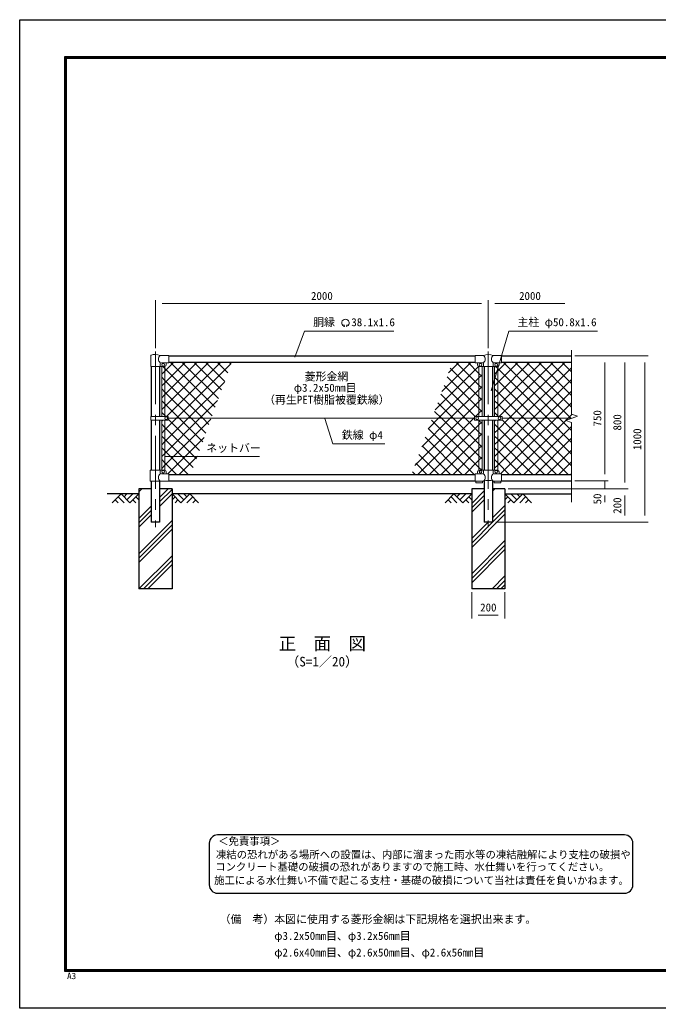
# Model space of a CAD drawing. Units: millimetres, scale not verified. Extents: x -4200 to 4200, y -2970 to 2970.
# Drawn here: x -4200 to -364, y -2970 to 2970 of the extents above; entities that cross this region are included whole.
import ezdxf
from ezdxf.enums import TextEntityAlignment as Align

# ---------------------------------------------------------------- set-up
doc = ezdxf.new("R2010")
doc.units = ezdxf.units.MM
doc.header["$LTSCALE"] = 10
doc.linetypes.add('USER1', pattern=[50.8, 31.75, -6.35, 6.35, -6.35])
for name, color, linetype, lineweight in [('0-0_D-TTL-TXT', 7, 'Continuous', 25), ('0-1_D-BMK', 2, 'USER1', 13), ('0-2_D-STR1', 1, 'Continuous', 25), ('0-3_D-STR-DIM', 7, 'Continuous', 13), ('0-6_D-STR3', 3, 'Continuous', 13), ('0-7_D-STR-TXT', 7, 'Continuous', 13), ('0-A_D-BGD', 7, 'Continuous', 25), ('0-B_D-STR4', 7, 'Continuous', 25), ('0-C_D-DCR-HCH', 7, 'Continuous', 13), ('0-D_D-STR2', 7, 'Continuous', 13), ('0-E_D-TTL', 7, 'Continuous', 25)]:
    doc.layers.add(name, color=color, linetype=linetype, lineweight=lineweight)
doc.styles.add('ＭＳ ゴシック', font='')
doc.styles.get('ＭＳ ゴシック').set_extended_font_data('MS Gothic')

msp = doc.modelspace()

# ---------------------------------------------------------------- linework, layer by layer
at = {"layer": '0-0_D-TTL-TXT', "color": 2}
for p, q in [((-565.64, -1928.52), (-3011.19, -1928.52)), ((-3061.19, -1978.52), (-3061.19, -2228.52)), ((-515.64, -2228.52), (-515.64, -1978.52)), ((-3011.19, -2278.52), (-565.64, -2278.52))]:
    msp.add_line(p, q, dxfattribs=at)
for centre, start, end in [((-3011.19, -1978.52), 90, 180), ((-565.64, -1978.52), 0, 90), ((-3011.19, -2228.52), 180, 270), ((-565.64, -2228.52), 270, 0)]:
    msp.add_arc(centre, 50, start, end, dxfattribs=at)
at = {"layer": '0-1_D-BMK'}
for p, q in [((-3384.65, 977.56), (-3384.65, -79.5)), ((-1384.65, 977.56), (-1384.65, -79.5))]:
    msp.add_line(p, q, dxfattribs=at)
at = {"layer": '0-2_D-STR1'}
for p, q in [((-3304.65, 950.5), (-1464.65, 950.5)), ((-1304.65, 950.5), (-884.65, 950.5)), ((-3304.65, 912.5), (-1464.65, 912.5)), ((-1304.65, 912.5), (-884.65, 912.5)), ((-3410.05, 887.5), (-3410.05, 585.99)), ((-3359.25, 887.5), (-3359.25, 585.99)), ((-1410.05, 887.5), (-1410.05, 586)), ((-1359.25, 887.5), (-1359.25, 586)), ((-3410.05, 565), (-3410.05, 263.5)), ((-3359.25, 565), (-3359.25, 263.5)), ((-1410.05, 565), (-1410.05, 263.5)), ((-1359.25, 565), (-1359.25, 263.5)), ((-3304.65, 238.5), (-1464.65, 238.5)), ((-1304.65, 238.5), (-884.65, 238.5)), ((-3410.05, 197.5), (-3410.05, -49.5)), ((-3359.25, 197.5), (-3359.25, -49.5)), ((-3304.65, 200.5), (-1464.65, 200.5)), ((-1410.05, 197.5), (-1410.05, -49.5)), ((-1359.25, 197.5), (-1359.25, -49.5)), ((-1304.65, 200.5), (-884.65, 200.5)), ((-3359.25, -49.5), (-3410.05, -49.5)), ((-1359.25, -49.5), (-1410.05, -49.5))]:
    msp.add_line(p, q, dxfattribs=at)
at = {"layer": '0-3_D-STR-DIM'}
for p, q in [((-3384.65, 997.56), (-3384.65, 1285.5)), ((-3344.65, 1265.5), (-1424.65, 1265.5)), ((-1384.65, 997.56), (-1384.65, 1285.5)), ((-1384.65, 997.56), (-1384.65, 1285.5)), ((-1344.65, 1265.5), (-924.65, 1265.5)), ((-884.65, 984.76), (-884.65, 601.15)), ((-864.65, 950.5), (-664.65, 950.5)), ((-864.65, 950.5), (-544.65, 950.5)), ((-864.65, 950.5), (-424.65, 950.5)), ((-684.65, 910.5), (-684.65, 240.5)), ((-564.65, 910.5), (-564.65, 190.5)), ((-444.65, 910.5), (-444.65, -9.5)), ((-849.42, 588.32), (-884.65, 601.15)), ((-919.89, 562.67), (-849.42, 588.32)), ((-884.65, 549.84), (-919.89, 562.67)), ((-884.65, 549.84), (-884.65, 70.5)), ((-684.65, 240.5), (-684.65, 280.5)), ((-864.65, 200.5), (-664.65, 200.5)), ((-864.65, 200.5), (-664.65, 200.5)), ((-684.65, 200.5), (-684.65, 150.5)), ((-1264.65, 150.5), (-664.65, 150.5)), ((-1264.65, 150.5), (-544.65, 150.5)), ((-1264.65, 150.5), (-544.65, 150.5)), ((-684.65, 110.5), (-684.65, 70.5)), ((-564.65, 110.5), (-564.65, -9.5)), ((-1339.25, -49.5), (-424.65, -49.5)), ((-1339.25, -49.5), (-544.65, -49.5)), ((-1484.65, -469.5), (-1484.65, -626.82)), ((-1284.65, -469.5), (-1284.65, -626.82)), ((-1444.65, -606.82), (-1324.65, -606.82))]:
    msp.add_line(p, q, dxfattribs=at)
at = {"layer": '0-6_D-STR3'}
for p, q in [((-3413.2, 887.5), (-3413.2, 951.19)), ((-3304.65, 953.5), (-3356.1, 953.5)), ((-3304.65, 953.5), (-3304.65, 909.5)), ((-1464.65, 953.5), (-1464.65, 909.5)), ((-1464.65, 953.5), (-1413.2, 953.5)), ((-1356.1, 953.5), (-1304.65, 953.5)), ((-1304.65, 953.5), (-1304.65, 909.5)), ((-3356.1, 887.5), (-3356.1, 902.5)), ((-3304.65, 909.5), (-3349.1, 909.5)), ((-3319.65, 902.5), (-3319.65, 897.5)), ((-1464.65, 909.5), (-1417.9, 909.5)), ((-1449.65, 902.5), (-1449.65, 897.5)), ((-1413.2, 904.8), (-1413.2, 887.5)), ((-1356.1, 904.8), (-1356.1, 887.5)), ((-1351.4, 909.5), (-1304.65, 909.5)), ((-1319.65, 902.5), (-1319.65, 897.5)), ((-3413.2, 887.5), (-3356.1, 887.5)), ((-3356.1, 887.5), (-3329.65, 887.5)), ((-3347.15, 887.5), (-3347.15, 585.99)), ((-3328.15, 887.5), (-3328.15, 585.99)), ((-1441.15, 887.5), (-1441.15, 586)), ((-1439.65, 887.5), (-1329.65, 887.5)), ((-1422.15, 887.5), (-1422.15, 586)), ((-1347.15, 887.5), (-1347.15, 586)), ((-1328.15, 887.5), (-1328.15, 586)), ((-3412.15, 565), (-3412.15, 585.99)), ((-3307.66, 585.99), (-3412.15, 585.99)), ((-3307.66, 565), (-3412.15, 565)), ((-3347.15, 565), (-3347.15, 263.5)), ((-3328.15, 565), (-3328.15, 263.38)), ((-3307.66, 565), (-3307.66, 585.99)), ((-3307.66, 575.5), (-1467.15, 575.5)), ((-1467.15, 586), (-1467.15, 565)), ((-1302.15, 586), (-1467.15, 586)), ((-1302.15, 565), (-1467.15, 565)), ((-1441.15, 565), (-1441.15, 263.38)), ((-1422.15, 565), (-1422.15, 263.5)), ((-1347.15, 565), (-1347.15, 263.5)), ((-1328.15, 565), (-1328.15, 263.38)), ((-1302.15, 586), (-1302.15, 565)), ((-1302.15, 575.5), (-884.65, 575.5)), ((-3415.6, 263.5), (-3329.65, 263.5)), ((-3415.6, 197.5), (-3415.6, 263.5)), ((-3356.1, 263.5), (-3356.1, 248.5)), ((-3304.65, 241.5), (-3349.1, 241.5)), ((-3319.65, 253.5), (-3319.65, 248.5)), ((-3304.65, 241.5), (-3304.65, 197.5)), ((-1464.65, 241.5), (-1464.65, 197.5)), ((-1420.2, 241.5), (-1464.65, 241.5)), ((-1449.65, 253.5), (-1449.65, 248.5)), ((-1439.65, 263.5), (-1329.65, 263.5)), ((-1413.2, 263.5), (-1413.2, 248.5)), ((-1356.1, 263.5), (-1356.1, 248.5)), ((-1304.65, 241.5), (-1349.1, 241.5)), ((-1319.65, 253.5), (-1319.65, 248.5)), ((-1304.65, 241.5), (-1304.65, 197.5)), ((-3304.65, 197.5), (-3415.6, 197.5)), ((-1413.2, 197.5), (-1464.65, 197.5)), ((-1459.65, 197.5), (-1459.65, 188.2)), ((-1419.65, 188.2), (-1459.65, 188.2)), ((-1419.65, 197.5), (-1419.65, 188.2)), ((-1304.65, 197.5), (-1356.1, 197.5)), ((-1349.65, 197.5), (-1349.65, 188.2)), ((-1309.65, 188.2), (-1349.65, 188.2)), ((-1309.65, 197.5), (-1309.65, 188.2))]:
    msp.add_line(p, q, dxfattribs=at)
for centre in [(-3337.65, 896.5), (-1431.65, 896.5), (-1337.65, 896.5), (-3319.66, 575.5), (-1452.15, 575.5), (-1317.15, 575.5), (-3337.65, 254.5), (-1431.65, 254.5), (-1337.65, 254.5)]:
    msp.add_circle(centre, 8, dxfattribs=at)
for centre, radius, start, end in [((-3409.9, 951.19), 3.3, 109.22051, 180), ((-3384.65, 878.76), 80, 69.0916, 109.22051), ((-3337.91, 931.5), 28.55, 129.59418, 230.40582), ((-1384.65, 878.76), 80, 69.0916, 110.9084), ((-1434.46, 931.5), 30.59, 314.01503, 45.98497), ((-1334.85, 931.5), 30.59, 134.01503, 225.98497), ((-3349.1, 902.5), 7, 90, 180), ((-3329.65, 897.5), 10, 270, 0), ((-3312.65, 902.5), 7, 90, 180), ((-1456.65, 902.5), 7, 0, 90), ((-1439.65, 897.5), 10, 180, 270), ((-1417.9, 904.8), 4.7, 0, 90), ((-1351.4, 904.8), 4.7, 90, 180), ((-1329.65, 897.5), 10, 270, 0), ((-1312.65, 902.5), 7, 90, 180), ((-3337.91, 219.5), 28.55, 129.59418, 230.40582), ((-3349.1, 248.5), 7, 180, 270), ((-3329.65, 253.5), 10, 0, 90), ((-3312.65, 248.5), 7, 180, 270), ((-1456.65, 248.5), 7, 270, 0), ((-1439.65, 253.5), 10, 90, 180), ((-1420.2, 248.5), 7, 270, 0), ((-1432.33, 219.93), 29.48, 310.4464, 49.5536), ((-1336.98, 219.93), 29.48, 130.4464, 229.5536), ((-1349.1, 248.5), 7, 180, 270), ((-1329.65, 253.5), 10, 0, 90), ((-1312.65, 248.5), 7, 180, 270), ((-1384.65, 117.01), 85.4, 70.46947, 109.53053)]:
    msp.add_arc(centre, radius, start, end, dxfattribs=at)
at = {"layer": '0-7_D-STR-TXT'}
for p, q in [((-2249.34, 1131.37), (-2253.48, 1138.55)), ((-2236.85, 1131.37), (-2232.71, 1138.55)), ((-2758.78, 346.4), (-3329.9, 346.4))]:
    msp.add_line(p, q, dxfattribs=at)
for points in [[(-1952.84, 1098.5), (-2489.13, 1098.5), (-2547.78, 941.93)], [(-729.04, 1098.5), (-1260.7, 1098.5), (-1367.98, 740.88)], [(-2006.99, 421.87), (-2318.32, 421.87), (-2366.41, 573.59)]]:
    msp.add_lwpolyline(points, dxfattribs=at)
for centre, radius, start, end in [((-2243.09, 1148.53), 22.5, 294.32478, 245.67522), ((-2251.39, 1130.13), 2.37, 245.67522, 30), ((-2234.8, 1130.13), 2.37, 150, 294.32478)]:
    msp.add_arc(centre, radius, start, end, dxfattribs=at)
at = {"layer": '0-A_D-BGD'}
for p, q in [((-3484.65, 120.5), (-3674.65, 120.5)), ((-1484.65, 120.5), (-3284.65, 120.5)), ((-1284.65, 120.5), (-884.65, 120.5))]:
    msp.add_line(p, q, dxfattribs=at)
at = {"layer": '0-B_D-STR4'}
for p, q in [((-3484.65, 150.5), (-3484.65, -449.5)), ((-3410.05, 150.5), (-3484.65, 150.5)), ((-3284.65, 150.5), (-3359.25, 150.5)), ((-3284.65, 150.5), (-3284.65, -449.5)), ((-1484.65, 150.5), (-1484.65, -449.5)), ((-1410.05, 150.5), (-1484.65, 150.5)), ((-1284.65, 150.5), (-1359.25, 150.5)), ((-1284.65, 150.5), (-1284.65, -449.5)), ((-3284.65, -449.5), (-3484.65, -449.5)), ((-1284.65, -449.5), (-1484.65, -449.5))]:
    msp.add_line(p, q, dxfattribs=at)
at = {"layer": '0-C_D-DCR-HCH'}
for p, q in [((-3591.08, 120.5), (-3644.29, 67.28)), ((-3591.08, 120.5), (-3537.87, 67.28)), ((-3573.34, 102.76), (-3555.6, 120.5)), ((-3555.6, 85.02), (-3520.13, 120.5)), ((-3537.87, 67.28), (-3484.65, 120.5)), ((-3484.65, 132.58), (-3466.74, 150.5)), ((-3359.25, 98.88), (-3307.64, 150.5)), ((-3359.25, 72.36), (-3284.65, 146.96)), ((-3359.25, 45.85), (-3284.65, 120.45)), ((-3231.44, 67.28), (-3284.65, 120.5)), ((-3213.7, 85.02), (-3249.18, 120.5)), ((-3178.23, 120.5), (-3231.44, 67.28)), ((-3195.87, 102.67), (-3213.7, 120.5)), ((-3178.23, 120.5), (-3125.02, 67.28)), ((-1591.08, 120.5), (-1644.29, 67.28)), ((-1591.08, 120.5), (-1537.87, 67.28)), ((-1573.34, 102.76), (-1555.6, 120.5)), ((-1555.6, 85.02), (-1520.13, 120.5)), ((-1537.87, 67.28), (-1484.65, 120.5)), ((-1484.65, 64.29), (-1410.05, 138.89)), ((-1359.25, 136.66), (-1345.42, 150.5)), ((-1231.44, 67.28), (-1284.65, 120.5)), ((-1213.7, 85.02), (-1249.18, 120.5)), ((-1178.23, 120.5), (-1231.44, 67.28)), ((-1195.87, 102.67), (-1213.7, 120.5)), ((-1178.23, 120.5), (-1125.02, 67.28)), ((-3626.55, 85.02), (-3608.73, 67.28)), ((-3608.82, 102.76), (-3573.18, 67.28)), ((-3520.13, 85.02), (-3502.31, 67.28)), ((-3502.39, 102.76), (-3484.65, 85.1)), ((-3266.92, 102.76), (-3284.65, 85.1)), ((-3249.18, 85.02), (-3267, 67.28)), ((-3160.49, 102.76), (-3196.13, 67.28)), ((-3142.76, 85.02), (-3160.57, 67.28)), ((-1626.55, 85.02), (-1608.73, 67.28)), ((-1608.82, 102.76), (-1573.18, 67.28)), ((-1520.13, 85.02), (-1502.31, 67.28)), ((-1502.39, 102.76), (-1484.65, 85.1)), ((-1484.65, 37.77), (-1410.05, 112.37)), ((-1484.65, 11.26), (-1410.05, 85.86)), ((-1266.92, 102.76), (-1284.65, 85.1)), ((-1249.18, 85.02), (-1267, 67.28)), ((-1160.49, 102.76), (-1196.13, 67.28)), ((-1142.76, 85.02), (-1160.57, 67.28)), ((-3484.65, -26.52), (-3410.05, 48.08)), ((-3484.65, -53.04), (-3410.05, 21.56)), ((-1359.25, -22.44), (-1284.65, 52.16)), ((-1359.25, -48.96), (-1284.65, 25.64)), ((-3484.65, -79.55), (-3410.05, -4.95)), ((-3484.65, -238.65), (-3284.65, -38.65)), ((-1484.65, -200.88), (-1284.65, -0.88)), ((-1484.65, -174.36), (-1359.8, -49.5)), ((-1484.65, -147.84), (-1386.32, -49.5)), ((-3484.65, -265.17), (-3284.65, -65.17)), ((-3484.65, -291.69), (-3284.65, -91.69)), ((-1484.65, -359.97), (-1284.65, -159.97)), ((-1484.65, -386.49), (-1284.65, -186.49)), ((-1484.65, -413.01), (-1284.65, -213.01)), ((-3483.37, -449.5), (-3284.65, -250.79)), ((-3456.86, -449.5), (-3284.65, -277.3)), ((-3430.34, -449.5), (-3284.65, -303.82)), ((-1362.05, -449.5), (-1284.65, -372.11)), ((-1335.54, -449.5), (-1284.65, -398.62)), ((-1309.02, -449.5), (-1284.65, -425.14))]:
    msp.add_line(p, q, dxfattribs=at)
at = {"layer": '0-D_D-STR2'}
for p, q in [((-3328.15, 859.28), (-3274.94, 912.5)), ((-3328.15, 788.57), (-3204.23, 912.5)), ((-3328.15, 717.86), (-3133.52, 912.5)), ((-3328.15, 647.15), (-3062.81, 912.5)), ((-3318.6, 585.99), (-2992.1, 912.5)), ((-3025.23, 641.93), (-3295.8, 912.5)), ((-3258.39, 575.5), (-2929.83, 904.05)), ((-3006.36, 693.78), (-3225.08, 912.5)), ((-2987.5, 745.62), (-3154.37, 912.5)), ((-2968.63, 797.46), (-3083.66, 912.5)), ((-2949.76, 849.3), (-3012.95, 912.5)), ((-2930.89, 901.14), (-2942.24, 912.5)), ((-1663.63, 736.95), (-1488.08, 912.5)), ((-1623.16, 848.13), (-1558.79, 912.5)), ((-1441.15, 774.82), (-1578.83, 912.5)), ((-1441.15, 845.53), (-1508.12, 912.5)), ((-1328.15, 860.29), (-1275.95, 912.5)), ((-1328.15, 789.58), (-1205.24, 912.5)), ((-1328.15, 718.87), (-1134.53, 912.5)), ((-1328.15, 648.16), (-1063.82, 912.5)), ((-1319.61, 586), (-993.11, 912.5)), ((-884.65, 642.58), (-1154.57, 912.5)), ((-884.65, 713.29), (-1083.86, 912.5)), ((-884.65, 784), (-1013.15, 912.5)), ((-884.65, 854.71), (-942.44, 912.5)), ((-3347.15, 840.28), (-3328.15, 859.28)), ((-1704.09, 625.78), (-1442.04, 887.83)), ((-1441.15, 704.11), (-1613.03, 875.98)), ((-1422.15, 826.53), (-1441.15, 845.53)), ((-1441.15, 818), (-1422.15, 837)), ((-1347.15, 841.29), (-1328.15, 860.29)), ((-1188.69, 575.5), (-884.65, 879.53)), ((-3328.15, 803.43), (-3347.15, 822.43)), ((-3347.15, 769.57), (-3328.15, 788.57)), ((-3100.22, 575.5), (-3328.15, 803.43)), ((-3187.67, 575.5), (-2970.3, 792.87)), ((-1683.66, 575.5), (-1441.15, 818)), ((-1464.47, 586), (-1650.76, 772.29)), ((-1441.15, 633.39), (-1631.9, 824.14)), ((-1422.15, 755.82), (-1441.15, 774.82)), ((-1328.15, 803.24), (-1347.15, 822.24)), ((-1347.15, 770.58), (-1328.15, 789.58)), ((-1100.41, 575.5), (-1328.15, 803.24)), ((-1117.98, 575.5), (-884.65, 808.82)), ((-3328.15, 732.72), (-3347.15, 751.72)), ((-3347.15, 698.86), (-3328.15, 717.86)), ((-3170.93, 575.5), (-3328.15, 732.72)), ((-1524.68, 575.5), (-1669.63, 720.45)), ((-1612.95, 575.5), (-1441.15, 747.29)), ((-1441.15, 747.29), (-1422.15, 766.29)), ((-1328.15, 732.53), (-1347.15, 751.53)), ((-1347.15, 699.87), (-1328.15, 718.87)), ((-1171.12, 575.5), (-1328.15, 732.53)), ((-1047.27, 575.5), (-884.65, 738.11)), ((-3328.15, 662.01), (-3347.15, 681.01)), ((-3241.64, 575.5), (-3328.15, 662.01)), ((-3116.96, 575.5), (-3010.76, 681.7)), ((-1595.39, 575.5), (-1688.5, 668.61)), ((-1542.24, 575.5), (-1441.15, 676.58)), ((-1422.15, 685.11), (-1441.15, 704.11)), ((-1441.15, 676.58), (-1422.15, 695.58)), ((-3347.15, 628.15), (-3328.15, 647.15)), ((-1666.1, 575.5), (-1707.37, 616.77)), ((-1422.15, 614.39), (-1441.15, 633.39)), ((-1347.15, 629.16), (-1328.15, 648.16)), ((-3347.15, 557.44), (-3339.6, 565)), ((-3328.15, 520.59), (-3347.15, 539.59)), ((-3328.15, 505.73), (-3258.39, 575.5)), ((-3328.15, 435.02), (-3187.67, 575.5)), ((-3328.15, 364.31), (-3116.96, 575.5)), ((-3119.58, 382.72), (-3307.66, 570.81)), ((-3100.71, 434.57), (-3241.64, 575.5)), ((-3081.84, 486.41), (-3170.93, 575.5)), ((-3062.97, 538.25), (-3100.22, 575.5)), ((-1825.49, 292.25), (-1542.24, 575.5)), ((-1785.02, 403.43), (-1612.95, 575.5)), ((-1744.56, 514.6), (-1683.66, 575.5)), ((-1737.82, 238.5), (-1441.15, 535.16)), ((-1441.15, 350.55), (-1666.1, 575.5)), ((-1441.15, 421.26), (-1595.39, 575.5)), ((-1441.15, 491.97), (-1524.68, 575.5)), ((-1441.15, 535.16), (-1422.15, 554.16)), ((-1347.15, 558.45), (-1340.61, 565)), ((-1328.15, 520.39), (-1347.15, 539.39)), ((-1328.15, 436.03), (-1188.69, 575.5)), ((-1328.15, 365.32), (-1117.98, 575.5)), ((-1328.15, 294.61), (-1047.27, 575.5)), ((-975.54, 238.5), (-1302.15, 565.11)), ((-1242.84, 238.5), (-919, 562.34)), ((-884.65, 289.03), (-1171.12, 575.5)), ((-884.65, 359.74), (-1100.41, 575.5)), ((-3347.15, 486.73), (-3328.15, 505.73)), ((-3138.45, 330.88), (-3328.15, 520.59)), ((-1470.52, 238.5), (-1745.11, 513.09)), ((-1422.15, 472.97), (-1441.15, 491.97)), ((-1441.15, 464.45), (-1422.15, 483.45)), ((-1046.25, 238.5), (-1328.15, 520.39)), ((-1172.13, 238.5), (-884.65, 525.98)), ((-3328.15, 449.88), (-3347.15, 468.88)), ((-3347.15, 416.02), (-3328.15, 435.02)), ((-3157.32, 279.04), (-3328.15, 449.88)), ((-3309.54, 241.5), (-3091.69, 459.35)), ((-1541.23, 238.5), (-1763.98, 461.24)), ((-1667.11, 238.5), (-1441.15, 464.45)), ((-1422.15, 402.26), (-1441.15, 421.26)), ((-1328.15, 449.68), (-1347.15, 468.68)), ((-1347.15, 417.03), (-1328.15, 436.03)), ((-1116.97, 238.5), (-1328.15, 449.68)), ((-1101.42, 238.5), (-884.65, 455.26)), ((-3328.15, 379.17), (-3347.15, 398.17)), ((-3347.15, 345.31), (-3328.15, 364.31)), ((-3187.48, 238.5), (-3328.15, 379.17)), ((-1682.65, 238.5), (-1801.72, 357.56)), ((-1611.94, 238.5), (-1782.85, 409.4)), ((-1596.4, 238.5), (-1441.15, 393.74)), ((-1441.15, 393.74), (-1422.15, 412.74)), ((-1328.15, 378.97), (-1347.15, 397.97)), ((-1347.15, 346.32), (-1328.15, 365.32)), ((-1187.68, 238.5), (-1328.15, 378.97)), ((-1030.71, 238.5), (-884.65, 384.55)), ((-3328.15, 308.46), (-3347.15, 327.46)), ((-3258.19, 238.5), (-3328.15, 308.46)), ((-3241.83, 238.5), (-3132.15, 348.17)), ((-1753.36, 238.5), (-1820.58, 305.72)), ((-1525.69, 238.5), (-1441.15, 323.03)), ((-1422.15, 331.55), (-1441.15, 350.55)), ((-1441.15, 323.03), (-1422.15, 342.03)), ((-1328.15, 308.26), (-1347.15, 327.26)), ((-1258.39, 238.5), (-1328.15, 308.26)), ((-960, 238.5), (-884.65, 313.84)), ((-1824.07, 238.5), (-1839.45, 253.88)), ((-1439.6, 253.88), (-1431.03, 262.44)), ((-1430.9, 262.58), (-1422.15, 271.32)), ((-1347.15, 275.61), (-1328.15, 294.61)), ((-889.29, 238.5), (-884.65, 243.13))]:
    msp.add_line(p, q, dxfattribs=at)
for points in [[(-1347.15, 487.74), (-1328.15, 506.74), (-1259.4, 575.5), (-922.4, 912.5)], [(-884.65, 501.16), (-958.99, 575.5), (-1295.99, 912.5)], [(-887.31, 574.53), (-888.28, 575.5), (-1225.28, 912.5)], [(-3044.1, 590.09), (-3328.15, 874.14), (-3342.04, 888.03)], [(-884.65, 430.45), (-1029.7, 575.5), (-1328.15, 873.95), (-1341.7, 887.5)], [(-904.83, 238.5), (-1241.83, 575.5), (-1328.15, 661.82), (-1347.15, 680.82)], [(-1310.56, 241.5), (-976.56, 575.5), (-884.65, 667.4)], [(-3322.85, 585.99), (-3328.15, 591.3), (-3347.15, 610.3)], [(-1461.03, 586), (-1441.15, 605.87), (-1422.15, 624.87)], [(-1323.04, 586), (-1328.15, 591.11), (-1347.15, 610.11)], [(-917.97, 563.37), (-905.85, 575.5), (-881.38, 599.96)], [(-3347.15, 274.59), (-3328.15, 293.59), (-3051.22, 570.52)], [(-1808.53, 238.5), (-1471.53, 575.5), (-1467.15, 579.87)], [(-1424.56, 263.24), (-1441.15, 279.84), (-1726.24, 564.93)], [(-1422.15, 543.68), (-1441.15, 562.68), (-1443.47, 565)]]:
    msp.add_lwpolyline(points, dxfattribs=at)
at = {"layer": '0-E_D-TTL', "color": 2}
msp.add_lwpolyline([(-4199.68, 2970.23), (4200.32, 2970.23), (4200.32, -2969.77), (-4199.68, -2969.77)], close=True, dxfattribs=at)
at = {"layer": '0-E_D-TTL'}
for points in [[(-3929.68, 2750.23), (3930.32, 2750.23), (3930.32, -2749.77), (-3929.68, -2749.77)], [(-3927.18, 2747.73), (3927.82, 2747.73), (3927.82, -2747.27), (-3927.18, -2747.27)], [(-3924.68, 2745.23), (3925.32, 2745.23), (3925.32, -2744.77), (-3924.68, -2744.77)], [(-3922.18, 2742.73), (3922.82, 2742.73), (3922.82, -2742.27), (-3922.18, -2742.27)], [(-3919.68, 2740.23), (3920.32, 2740.23), (3920.32, -2739.77), (-3919.68, -2739.77)]]:
    msp.add_lwpolyline(points, close=True, dxfattribs=at)

# ---------------------------------------------------------------- texts
at = {"layer": '0-0_D-TTL-TXT', "style": 'ＭＳ ゴシック'}
for s, height, p in [('正\u3000面\u3000図', 76.98, (-2644.55, -839.9)), ('（S=1／20）', 57.7, (-2599.07, -933.09)), ('＜免責事項＞ \u3000\u3000', 45.67, (-3007.48, -2002.7)), ('凍結の恐れがある場所への設置は、内部に溜まった雨水等の凍結融解により支柱の破損や', 45.67, (-3021, -2083.2)), ('コンクリート基礎の破損の恐れがありますので施工時、水仕舞いを行ってください。', 45.67, (-3025.11, -2156.62)), ('施工による水仕舞い不備で起こる支柱・基礎の破損について当社は責任を負いかねます。 ', 45.67, (-3032.11, -2238.11)), ('（備\u3000考）本図に使用する菱形金網は下記規格を選択出来ます。', 48.09, (-2998.8, -2473.38)), ('\u3000\u3000\u3000\u3000\u3000φ3.2x50mm目、φ3.2x56mm目', 48.09, (-2998.8, -2573.38)), ('\u3000\u3000\u3000\u3000\u3000φ2.6x40mm目、φ2.6x50mm目、φ2.6x56mm目', 48.09, (-2998.8, -2673.38))]:
    msp.add_text(s, height=height, dxfattribs=at).set_placement(p, align=Align.BOTTOM_LEFT)
at = {"layer": '0-3_D-STR-DIM', "style": 'ＭＳ ゴシック'}
for s, p in [('2000', (-2449.9, 1272.24)), ('2000', (-1199.9, 1272.24)), ('200', (-1433.65, -600.07))]:
    msp.add_text(s, height=48.09, dxfattribs=at).set_placement(p, align=Align.BOTTOM_LEFT)
for s, p in [('750', (-691.4, 526)), ('800', (-571.4, 501.62)), ('1000', (-451.4, 383.6)), ('50', (-691.4, 57.87)), ('200', (-571.4, 1.5))]:
    msp.add_text(s, height=48.09, rotation=90, dxfattribs=at).set_placement(p, align=Align.BOTTOM_LEFT)
at = {"layer": '0-7_D-STR-TXT', "style": 'ＭＳ ゴシック'}
for s, p in [('胴縁 \u300038.1x1.6', (-2437.2, 1114.28)), ('主柱 φ50.8x1.6', (-1209.78, 1114.51)), ('菱形金網', (-2488.25, 787.91)), ('φ3.2x50mm目', (-2553.23, 720.32)), ('（再生PET樹脂被覆鉄線）', (-2731.91, 648.16)), ('鉄線 φ4', (-2264.6, 436.74)), ('ネットバー', (-3079.34, 358.35))]:
    msp.add_text(s, height=48.09, dxfattribs=at).set_placement(p, align=Align.BOTTOM_LEFT)
at = {"layer": '0-E_D-TTL', "style": 'ＭＳ ゴシック', "width": 1.05}
msp.add_text('A3', height=38.48, dxfattribs=at).set_placement((-3915.77, -2806.58), align=Align.BOTTOM_LEFT)

doc.saveas('drawing.dxf')
